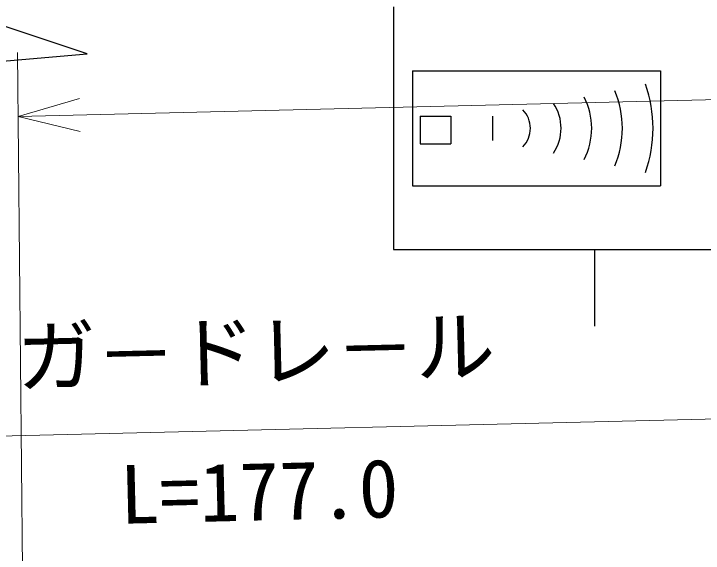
# Model space of a CAD drawing. Units: millimetres, scale not verified. Extents: x 40000 to 680000, y 20000 to 380000.
# Drawn here: x 408894 to 430489, y 325665 to 342562 of the extents above; entities that cross this region are included whole.
import ezdxf
from ezdxf.enums import TextEntityAlignment as Align

# ---------------------------------------------------------------- set-up
doc = ezdxf.new("R2010")
doc.units = ezdxf.units.MM
doc.header["$LTSCALE"] = 1000
for name, color, linetype, lineweight in [('M-BMK-SRVR', 3, 'Continuous', 25), ('M-STR-HTXT', 7, 'Continuous', 13), ('M-STR-STRC', 7, 'Continuous', 25)]:
    doc.layers.add(name, color=color, linetype=linetype, lineweight=lineweight)
doc.styles.add('@ＭＳ ゴシック', font='')
doc.styles.add('ＭＳ ゴシック', font='')
doc.styles.get('@ＭＳ ゴシック').set_extended_font_data('@MS Gothic')
doc.styles.get('ＭＳ ゴシック').set_extended_font_data('MS Gothic')

msp = doc.modelspace()

# ---------------------------------------------------------------- linework, layer by layer
at = {"layer": 'M-BMK-SRVR'}
msp.add_lwpolyline([(381741, 338749), (411192, 341307), (408045, 342349), (406540, 340903)], dxfattribs=at)
at = {"layer": 'M-STR-HTXT'}
for p, q in [((409034, 339346), (503982, 341633)), ((409446, 295806), (409015, 341346)), ((410953, 339910), (409034, 339346)), ((409034, 339346), (410978, 338875)), ((328844, 327412), (504223, 331636))]:
    msp.add_line(p, q, dxfattribs=at)
at = {"layer": 'M-STR-STRC'}
for p, q in [((420788, 342775), (420788, 335175)), ((421388, 340775), (421388, 337175)), ((421388, 340775), (429156, 340775)), ((429156, 340775), (429156, 337175)), ((421628, 339355), (421628, 338486)), ((421628, 339355), (422588, 339355)), ((422588, 339355), (422588, 338486)), ((423891, 339355), (423891, 338595)), ((421628, 338486), (422588, 338486)), ((421388, 337175), (429156, 337175)), ((420788, 335175), (445988, 335175)), ((427088, 335175), (427088, 332775))]:
    msp.add_line(p, q, dxfattribs=at)
for centre, radius, start, end in [((424834, 338975), 4083, 340.2572, 19.7428), ((424942, 338975), 3015, 336.9833, 23.0167), ((424882, 338975), 2114, 332.4328, 27.5672), ((424656, 338975), 1381, 325.7064, 34.2936), ((424262, 338975), 815, 314.8608, 45.1392)]:
    msp.add_arc(centre, radius, start, end, dxfattribs=at)

# ---------------------------------------------------------------- texts
at = {"layer": 'M-STR-HTXT', "style": 'ＭＳ ゴシック'}
msp.add_text('ガ－ドレ－ル', height=1833, rotation=1.38, dxfattribs=at).set_placement((416509, 330523), align=Align.BOTTOM_CENTER)
at = {"layer": 'M-STR-HTXT', "style": '@ＭＳ ゴシック'}
msp.add_text('L=177.0', height=1833, rotation=1.38, dxfattribs=at).set_placement((416557, 328524), align=Align.TOP_CENTER)

doc.saveas('drawing.dxf')
